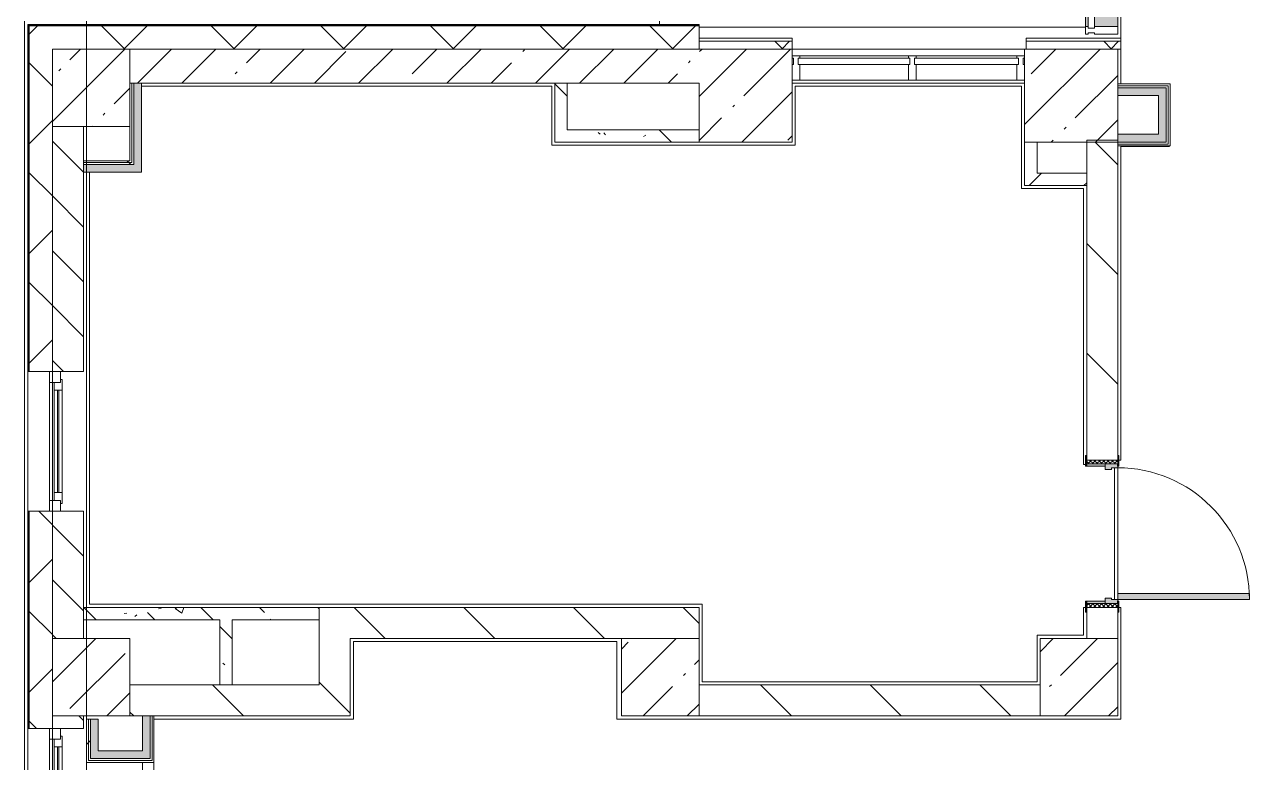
# Model space of a CAD drawing. Header units: millimetres. Extents: x -7229 to 196340, y -8553 to 29000.
# Drawn here: x -290 to 7610, y 10600 to 15358 of the extents above; entities that cross this region are included whole.
import ezdxf

# ---------------------------------------------------------------- set-up
doc = ezdxf.new("R2010")
doc.units = ezdxf.units.MM
for name, color, linetype, lineweight, true_color in [('A-DOOR-3', 7, 'Continuous', 5, 0xe2e2e2), ('A-DOOR-4', 7, 'Continuous', 5, 0xaaaaaa), ('A-DOOR-FRAM-2', 7, 'Continuous', 5, 0xe2e2e2), ('A-DOOR-FRAM-3', 7, 'Continuous', 5, 0xaaaaaa), ('A-FLOR-2', 7, 'Continuous', 5, 0xaaaaaa), ('A-GLAZ-CWMG-1', 7, 'Continuous', 5, 0x383e42), ('I-WALL-1', 7, 'Continuous', 5, 0xe7e7e7), ('I-WALL-3', 7, 'Continuous', 5, 0x787878)]:
    doc.layers.add(name, color=color, linetype=linetype, lineweight=lineweight, true_color=true_color)
for name, color, linetype, lineweight in [('A-GLAZ', 7, 'Continuous', 5), ('A-GLAZ-CURT', 7, 'Continuous', 5), ('A-GLAZ-CWMG', 7, 'Continuous', 5), ('A-WALL', 7, 'Continuous', 5), ('A-WALL-1', 7, 'Continuous', 9), ('I-WALL', 7, 'Continuous', 5), ('S-COLS', 7, 'Continuous', 5), ('Оси', 7, 'Continuous', 9)]:
    doc.layers.add(name, color=color, linetype=linetype, lineweight=lineweight)
pattern_1 = [(45, (0, 0), (-353.553, 353.553), []), (135, (0, 0), (-353.553, -353.553), [])]
pattern_2 = [(135, (0, 0), (-353.553, -353.553), [])]
pattern_3 = [(45, (0, 0), (-285.123, 285.123), []), (45, (285.12, 0), (-285.123, 285.123), [504.031, -100.806, 16.764, -84.042])]
pattern_4 = [(135, (0, 0), (-377.17, -377.17), [533.4, -88.9, 17.78, -88.9]), (135, (0, 376.94), (-377.17, -377.17), []), (50, (0, 0), (637.645, -55.787), [66.675, -733.425]), (355, (0, 0), (-123.35, 668.7), [53.34, -586.74]), (100.451, (53.14, -4.65), (514.3, 612.908), [56.665, -623.315]), (46.184, (0, 177.8), (948.776, -147.15), [100.01, -1100.137]), (96.636, (79.1, 165.5), (830.91, 865.997), [85, -934.973]), (351.184, (0, 177.8), (830.92, 865.99), [80.01, -880.11]), (21, (88.9, 133.35), (530.65, -357.928), [66.675, -733.425]), (326, (88.9, 133.35), (216.308, 644.658), [53.34, -586.74]), (71.451, (133.1, 103.5), (746.96, 286.724), [56.665, -623.315]), (37.5, (0, 0), (10.8105, 295.9426), [16.764, -562.864, 16.764, -578.866, -588.962]), (37.5, (0, 0), (10.8105, 295.9426), [-1175.258, 16.764, -572.198]), (7.5, (0, 0), (233.869, 350.632), [16.764, -322.834, 16.764, -549.529, -224.472]), (7.5, (0, 0), (233.869, 350.632), [-905.891, 16.764, -207.708]), (327.5, (-198.25, 0), (474.568, -20.0513), [16.764, -205.486, 16.764, -676.656, -920.115]), (327.5, (-198.25, 0), (474.568, -20.0513), [-915.67, 16.764, -903.351]), (317.5, (-287.15, 0), (518.452, 88.993), [16.764, -272.161, 16.764, -443.738, -653.415]), (317.5, (-287.15, 0), (518.452, 88.993), [-749.427, 16.764, -636.65])]
pattern_5 = [(45, (0, 0), (-530.33, 530.33), []), (135, (0, 0), (-530.33, -530.33), [])]

# ---------------------------------------------------------------- blocks, each defined once
blk = doc.blocks.new('Прямоугольный импост - Импост структурный с накладкой - 190мм-31929454-1_2_3_птичка зашивка')
at = {"layer": 'A-GLAZ-CWMG'}
for p, q in [((-50, 0), (-50, 17)), ((-50, 17), (0, 17)), ((-40, 0), (-50, 0)), ((-40, -40), (-40, 0)), ((0, 0), (-10, 0)), ((-10, 0), (-10, -40)), ((0, 17), (0, 0)), ((-50, -190), (-50, -40)), ((-50, -40), (-40, -40)), ((-10, -40), (0, -40)), ((0, -40), (0, -190)), ((0, -190), (-50, -190))]:
    blk.add_line(p, q, dxfattribs=at)
blk = doc.blocks.new('Системная панель - Стекло - 40мм-32473990-1_2_3_птичка зашивка')
at = {"layer": 'A-GLAZ-CURT'}
for p, q in [((325, 40), (-325, 40)), ((-325, 40), (-325, 0)), ((-325, 0), (325, 0)), ((325, 0), (325, 40))]:
    blk.add_line(p, q, dxfattribs=at)
blk = doc.blocks.new('Прямоугольный импост - Импост структурный с накладкой - 190мм-32473988-1_2_3_птичка зашивка')
at = {"layer": 'A-GLAZ-CWMG-1'}
for points in [[(6570, 15345), (6570, 15975), (6553, 15975), (6553, 15345)], [(6760, 15345), (6760, 15975), (6610, 15975), (6610, 15345)]]:
    blk.add_hatch(color=256, dxfattribs=at).paths.add_polyline_path(points)
at = {"layer": 'A-GLAZ-CWMG'}
for p, q in [((6553, 15345), (6553, 15975)), ((6760, 15345), (6760, 15975))]:
    blk.add_line(p, q, dxfattribs=at)
blk = doc.blocks.new('BSC_Колонна _Прямоугольная - 500х500-V48-1_2_3_птичка зашивка')
at = {"layer": 'S-COLS'}
h = blk.add_hatch(dxfattribs=at)
h.set_pattern_fill('FP_61', color=256, style=0, pattern_type=2)
h.set_pattern_definition([(45, (-140, -14950), (-285.123, 285.123), []), (45, (145.12, -14950), (-285.123, 285.123), [504.031, -100.806, 16.764, -84.042])])
h.paths.add_polyline_path([(-10, -250), (250, -250), (250, 250), (-250, 250), (-250, -250), (-30, -250)])
for p, q in [((250, 250), (-250, 250)), ((-250, 250), (-250, -250)), ((250, -250), (250, 250)), ((-250, -250), (250, -250))]:
    blk.add_line(p, q, dxfattribs=at)
blk = doc.blocks.new('120_Окно_СКБ_2Ст - 120_Окно_СКБ_2Ст 2300х2500 _мал створка справа_-22272277-1_2_3_птичка зашивка')
at = {"layer": 'A-GLAZ'}
for p, q in [((-1150, -127), (-1150, -57)), ((-1150, -57), (-1080, -57)), ((1150, -57), (-1150, -57)), ((-1080, -57), (-1080, -127)), ((250, -127), (250, -57)), ((250, -57), (320, -57)), ((320, -57), (320, -127)), ((1080, -127), (1080, -57)), ((1080, -57), (1150, -57)), ((1150, -57), (1150, -127)), ((-1080, -127), (-1150, -127)), ((-1150, -127), (-1100, -127)), ((-1080, -127), (-1100, -127)), ((-1100, -127), (-1100, -137)), ((-1100, -137), (270, -137)), ((270, -137), (-1100, -137)), ((250, -87), (-1080, -87)), ((-1080, -87), (-1080, -127)), ((-1030, -137), (-1030, -87)), ((-1030, -107), (200, -107)), ((200, -117), (-1030, -117)), ((200, -137), (200, -87)), ((250, -127), (250, -87)), ((320, -127), (250, -127)), ((270, -127), (250, -127)), ((270, -127), (300, -127)), ((270, -137), (270, -127)), ((320, -127), (300, -127)), ((300, -127), (300, -137)), ((300, -137), (1100, -137)), ((1100, -137), (300, -137)), ((1080, -87), (320, -87)), ((320, -87), (320, -127)), ((370, -137), (370, -87)), ((370, -107), (1030, -107)), ((1030, -117), (370, -117)), ((1030, -137), (1030, -87)), ((1080, -127), (1080, -87)), ((1150, -127), (1080, -127)), ((1100, -127), (1080, -127)), ((1100, -127), (1150, -127)), ((1100, -137), (1100, -127))]:
    blk.add_line(p, q, dxfattribs=at)
blk = doc.blocks.new('120_Окно_СКБ_1Ст - 120_Окно_СКБ_1Ст 900х2500_h_-20664874-1_2_3_птичка зашивка')
at = {"layer": 'A-GLAZ'}
for p, q in [((-450, -127), (-450, -57)), ((-450, -57), (-380, -57)), ((450, -57), (-450, -57)), ((-380, -57), (-380, -127)), ((380, -127), (380, -57)), ((380, -57), (450, -57)), ((450, -57), (450, -127)), ((-380, -127), (-450, -127)), ((-450, -127), (-400, -127)), ((-380, -127), (-400, -127)), ((-400, -127), (-400, -137)), ((-400, -137), (400, -137)), ((400, -137), (-400, -137)), ((380, -87), (-380, -87)), ((-380, -87), (-380, -127)), ((-330, -137), (-330, -87)), ((-330, -107), (330, -107)), ((330, -117), (-330, -117)), ((330, -137), (330, -87)), ((380, -127), (380, -87)), ((450, -127), (380, -127)), ((400, -127), (380, -127)), ((400, -127), (450, -127)), ((400, -137), (400, -127))]:
    blk.add_line(p, q, dxfattribs=at)
blk = doc.blocks.new('110_Дверь_СКБ_1Ст_Внутренняя1 - Д-8 950x2100h_охрана-V96-1_2_3_птичка зашивка')
at = {"layer": 'A-DOOR-3'}
h = blk.add_hatch(color=256, dxfattribs=at)
h.paths.add_polyline_path([(462.5, 80), (462.5, 100), (437.5, 100), (437.5, 60), (427.5, 60), (427.5, 20), (462.5, 20)])
h.paths.add_polyline_path([(-402.5, 60), (-412.5, 60), (-412.5, 100), (-437.5, 100), (-433.5, 20), (-402.5, 20), (-402.5, 44)])
at = {"layer": 'A-DOOR-4'}
h = blk.add_hatch(dxfattribs=at)
h.set_pattern_fill('FP_41', color=256, style=0, pattern_type=2)
h.set_pattern_definition([(135, (1826.41, 164.685), (-14.14214, -14.14214), []), (225, (1826.41, 164.685), (14.14214, -14.14214), [])])
h.paths.add_polyline_path([(487.5, 100), (462.5, 100), (462.5, -100), (487.5, -100), (487.5, 87.1)])
at = {"layer": 'A-DOOR-FRAM-2'}
for points in [[(437.5, 950), (397.5, 950), (397.5, 100), (437.5, 100), (437.5, 120)], [(-422.5, 100), (-422.5, 108), (-492.5, 108), (-492.5, 100), (-433.5, 100)], [(517.5, 100), (517.5, 108), (447.5, 108), (447.5, 100), (487.5, 100)], [(-422.5, 20), (-437.5, 20), (-433.5, -100), (-422.5, -100)], [(462.5, -100), (462.5, 20), (447.5, 20), (447.5, -100)], [(-422.5, -108), (-422.5, -100), (-492.5, -100), (-492.5, -108), (-433.5, -108)], [(517.5, -100), (447.5, -100), (447.5, -108), (517.5, -108)]]:
    blk.add_hatch(color=256, dxfattribs=at).paths.add_polyline_path(points)
at = {"layer": 'A-DOOR-FRAM-3'}
h = blk.add_hatch(dxfattribs=at)
h.set_pattern_fill('FP_42', color=256, style=0, pattern_type=2)
h.set_pattern_definition([(45, (-296.384, 164.685), (-14.1421, 14.1421), []), (135, (-296.384, 164.685), (-14.1421, -14.1421), [])])
h.paths.add_polyline_path([(-437.5, 100), (-462.5, 100), (-462.5, -100), (-437.5, -100), (-437.5, 80)])
at = {"layer": 'A-DOOR-4'}
for p, q in [((437.5, 950), (397.5, 950)), ((397.5, 950), (397.5, 100)), ((437.5, 100), (437.5, 950)), ((397.5, 100), (437.5, 100))]:
    blk.add_line(p, q, dxfattribs=at)
blk.add_arc((437.5, 100), 850, 90, 180, dxfattribs=at)
at = {"layer": 'A-DOOR-FRAM-3'}
for p, q in [((-422.5, 108), (-492.5, 108)), ((-492.5, 108), (-492.5, 100)), ((-492.5, 100), (-422.5, 100)), ((-437.5, 100), (-462.5, 100)), ((-462.5, 100), (-462.5, -100)), ((-412.5, 100), (-437.5, 100)), ((-437.5, 100), (-437.5, 20)), ((-437.5, -100), (-437.5, 100)), ((-422.5, 100), (-437.5, 100)), ((-437.5, 100), (-437.5, 99)), ((-437.5, 99), (-422.5, 99)), ((-422.5, 100), (-422.5, 108)), ((-422.5, 99), (-422.5, 100)), ((-412.5, 60), (-412.5, 100)), ((437.5, 100), (437.5, 60)), ((462.5, 100), (437.5, 100)), ((517.5, 108), (447.5, 108)), ((447.5, 108), (447.5, 100)), ((462.5, 100), (447.5, 100)), ((447.5, 100), (447.5, 99)), ((447.5, 100), (517.5, 100)), ((447.5, 99), (462.5, 99)), ((462.5, 20), (462.5, 100)), ((487.5, 100), (462.5, 100)), ((462.5, 100), (462.5, -100)), ((462.5, 99), (462.5, 100)), ((487.5, -100), (487.5, 100)), ((517.5, 100), (517.5, 108)), ((-437.5, 20), (-402.5, 20)), ((-422.5, 20), (-437.5, 20)), ((-437.5, 20), (-437.5, -100)), ((-422.5, -100), (-422.5, 20)), ((-402.5, 60), (-412.5, 60)), ((-402.5, 20), (-402.5, 60)), ((437.5, 60), (427.5, 60)), ((427.5, 60), (427.5, 20)), ((427.5, 20), (462.5, 20)), ((462.5, 20), (447.5, 20)), ((447.5, 20), (447.5, -100)), ((462.5, -100), (462.5, 20)), ((-422.5, -100), (-492.5, -100)), ((-492.5, -100), (-492.5, -108)), ((-492.5, -108), (-422.5, -108)), ((-462.5, -100), (-437.5, -100)), ((-437.5, -100), (-422.5, -100)), ((-422.5, -108), (-422.5, -100)), ((447.5, -100), (462.5, -100)), ((517.5, -100), (447.5, -100)), ((447.5, -100), (447.5, -108)), ((447.5, -108), (517.5, -108)), ((462.5, -100), (487.5, -100)), ((517.5, -108), (517.5, -100))]:
    blk.add_line(p, q, dxfattribs=at)
blk = doc.blocks.new('BSC_Колонна _Прямоугольная - 500х500-22206884-1_2_3_птичка зашивка')
at = {"layer": 'S-COLS'}
h = blk.add_hatch(dxfattribs=at)
h.set_pattern_fill('FP_116', color=256, style=0, pattern_type=2)
h.set_pattern_definition([(45, (-6510, -11150), (-285.123, 285.123), []), (45, (-6224.88, -11150), (-285.123, 285.123), [504.031, -100.806, 16.764, -84.042])])
h.paths.add_polyline_path([(-54.2, -250), (250, -250), (250, 250), (-250, 248.7), (-250, -250), (-69, -250)])
for p, q in [((250, 250), (-250, 250)), ((-250, 250), (-250, -250)), ((250, -250), (250, 250)), ((-250, -250), (250, -250))]:
    blk.add_line(p, q, dxfattribs=at)
blk = doc.blocks.new('BSC_Колонна _Прямоугольная - 500х500-V120-1_2_3_птичка зашивка')
at = {"layer": 'S-COLS'}
h = blk.add_hatch(dxfattribs=at)
h.set_pattern_fill('FP_117', color=256, style=0, pattern_type=2)
h.set_pattern_definition([(45, (-3810, -11150), (-285.123, 285.123), []), (45, (-3524.88, -11150), (-285.123, 285.123), [504.031, -100.806, 16.764, -84.042])])
h.paths.add_polyline_path([(100, -250), (250, -250), (250, 250), (-250, 250), (-250, -250), (-77.7, -250)])
for p, q in [((250, 250), (-250, 250)), ((-250, 250), (-250, -250)), ((250, -250), (250, 250)), ((-250, -250), (250, -250))]:
    blk.add_line(p, q, dxfattribs=at)
blk = doc.blocks.new('BSC_Колонна _Прямоугольная - 500х500-V131-1_2_3_птичка зашивка')
at = {"layer": 'S-COLS'}
h = blk.add_hatch(dxfattribs=at)
h.set_pattern_fill('FP_129', color=256, style=0, pattern_type=2)
h.set_pattern_definition([(45, (-140, -11150), (-285.123, 285.123), []), (45, (145.12, -11150), (-285.123, 285.123), [504.031, -100.806, 16.764, -84.042])])
h.paths.add_polyline_path([(-227.1, -250), (250, -250), (250, 250), (-250, 247.7), (-250, -250)])
for p, q in [((250, 250), (-250, 250)), ((-250, 250), (-250, -250)), ((250, -250), (250, 250)), ((-250, -250), (250, -250))]:
    blk.add_line(p, q, dxfattribs=at)
blk = doc.blocks.new('Системная панель - Стекло - 40мм-23997278-1_2_3_птичка зашивка')
at = {"layer": 'A-GLAZ-CURT'}
for p, q in [((360, 0), (-360, 0)), ((-360, 0), (-360, -40)), ((-360, -40), (360, -40)), ((360, -40), (360, 0))]:
    blk.add_line(p, q, dxfattribs=at)
blk = doc.blocks.new('Прямоугольный импост - Импост структурный с накладкой - 160мм-23997279-1_2_3_птичка зашивка')
at = {"layer": 'A-GLAZ-CWMG'}
for p, q in [((-50, 40), (-50, 140)), ((-50, 140), (0, 140)), ((0, 140), (0, 40)), ((-40, 40), (-50, 40)), ((-50, -17), (-50, 0)), ((-50, 0), (-40, 0)), ((-40, 0), (-40, 40)), ((-10, 40), (-10, 0)), ((0, 40), (-10, 40)), ((-10, 0), (0, 0)), ((0, 0), (0, -17)), ((0, -17), (-50, -17))]:
    blk.add_line(p, q, dxfattribs=at)
blk = doc.blocks.new('Прямоугольный импост - Импост структурный с накладкой - 160мм-23997280-1_2_3_птичка зашивка')
at = {"layer": 'A-GLAZ-CWMG'}
for p, q in [((0, 140), (-50, 140)), ((-50, 140), (-50, 40)), ((0, 40), (0, 140)), ((-50, 40), (-40, 40)), ((-40, 0), (-50, 0)), ((-50, 0), (-50, -17)), ((-40, 40), (-40, 0)), ((-10, 0), (-10, 40)), ((-10, 40), (0, 40)), ((0, 0), (-10, 0)), ((0, -17), (0, 0)), ((-50, -17), (0, -17))]:
    blk.add_line(p, q, dxfattribs=at)
blk = doc.blocks.new('Прямоугольный импост - Импост структурный с накладкой - 160мм-23752558-1_2_3_птичка зашивка')
at = {"layer": 'A-GLAZ-CWMG'}
for p, q in [((5410, 15157), (4710, 15157)), ((5410, 15000), (4710, 15000))]:
    blk.add_line(p, q, dxfattribs=at)
blk = doc.blocks.new('Системная панель - Стекло - 40мм-23997281-1_2_3_птичка зашивка')
at = {"layer": 'A-GLAZ-CURT'}
for p, q in [((335, 0), (-335, 0)), ((-335, 0), (-335, -40)), ((335, -40), (335, 0)), ((-335, -40), (335, -40))]:
    blk.add_line(p, q, dxfattribs=at)
blk = doc.blocks.new('Прямоугольный импост - Импост структурный с накладкой - 160мм-23772036-1_2_3_птичка зашивка')
at = {"layer": 'A-GLAZ-CWMG'}
for p, q in [((6110, 15157), (5460, 15157)), ((6110, 15000), (5460, 15000))]:
    blk.add_line(p, q, dxfattribs=at)
blk = doc.blocks.new('Прямоугольный импост - Импост структурный с накладкой - 160мм-23997282-1_2_3_птичка зашивка')
at = {"layer": 'A-GLAZ-CWMG'}
for p, q in [((-25, 40), (-25, 140)), ((-25, 140), (25, 140)), ((25, 140), (25, 40)), ((-15, 40), (-25, 40)), ((-25, -17), (-25, 0)), ((-25, 0), (-15, 0)), ((-15, 0), (-15, 40)), ((15, 40), (15, 0)), ((25, 40), (15, 40)), ((15, 0), (25, 0)), ((25, 0), (25, -17)), ((25, -17), (-25, -17))]:
    blk.add_line(p, q, dxfattribs=at)
blk = doc.blocks.new('Зашивка приборов отопления14 - Зашивка приборов отопления-33280456-1_2_3_птичка зашивка')
at = {"layer": 'A-WALL'}
for p, q in [((37471.9, 23439), (35371.9, 23439)), ((35371.9, 23079), (37471.9, 23079)), ((37471.9, 23079), (35371.9, 23079)), ((35371.9, 23004), (37471.9, 23004))]:
    blk.add_line(p, q, dxfattribs=at)

msp = doc.modelspace()

# ---------------------------------------------------------------- hatches: boundary and pattern name
at = {"layer": 'A-WALL'}
h = msp.add_hatch(dxfattribs=at)
h.set_pattern_fill('FP_21', color=256, style=0, pattern_type=2)
h.set_pattern_definition(pattern_1)
h.paths.add_polyline_path([(-110, -100), (-110, 3670), (-260, 3670), (-260, -100)])
h.paths.add_polyline_path([(-260, 5220), (-110, 5220), (-110, 5620), (-260, 5620), (-260, 5520)])
h.paths.add_polyline_path([(-110, 7320), (-110, 8520), (-260, 8520), (-260, 7320)])
h.paths.add_polyline_path([(-199.4, 10820), (-110, 10820), (-110, 12220), (-260, 12220), (-260, 10820)])
h.paths.add_polyline_path([(-154.3, 13120), (-110, 13120), (-110.6, 15350), (-260, 15350), (-260, 13120)])
h = msp.add_hatch(dxfattribs=at)
h.set_pattern_fill('FP_21', color=256, style=0, pattern_type=2)
h.set_pattern_definition(pattern_1)
h.paths.add_polyline_path([(3910, 15200), (4060, 15200), (4060, 15350), (-110, 15350), (-110, 15200), (3817.6, 15200)])
h = msp.add_hatch(dxfattribs=at)
h.set_pattern_fill('FP_32', color=256, style=0, pattern_type=2)
h.set_pattern_definition([(135, (0, 0), (-176.7767, -176.7767), [])])
h.paths.add_polyline_path([(90, 7900), (90, 8520), (-110, 8520), (-110, 7900)])
h.paths.add_polyline_path([(-110, 10820), (90, 10820), (90, 10900), (-110, 10900)])
h.paths.add_polyline_path([(55.7, 11400), (90, 11400), (90, 12220), (-110, 12220), (-110, 11400)])
h.paths.add_polyline_path([(2.1, 13120), (90, 13120), (90, 14700), (-110, 14700), (-110, 13120), (-0.7, 13120)])
at = {"layer": 'I-WALL'}
h = msp.add_hatch(dxfattribs=at)
h.set_pattern_fill('FP_21', color=256, style=0, pattern_type=2)
h.set_pattern_definition(pattern_1)
h.paths.add_polyline_path([(4222.2, 15200), (4660, 15200), (4660, 15250), (4060, 15250), (4060, 15200), (4070.4, 15200)])
h = msp.add_hatch(dxfattribs=at)
h.set_pattern_fill('FP_21', color=256, style=0, pattern_type=2)
h.set_pattern_definition(pattern_1)
h.paths.add_polyline_path([(6658.3, 15200), (6780, 15200), (6780, 15250), (6170, 15250), (6170, 15200), (6553, 15200)])
h = msp.add_hatch(dxfattribs=at)
h.set_pattern_fill('FP_1', color=256, style=0, pattern_type=2)
h.set_pattern_definition(pattern_3)
h.paths.add_polyline_path([(4060, 14980), (4060, 15200), (390, 15200), (390, 14980), (4059.3, 14980)])
h = msp.add_hatch(dxfattribs=at)
h.set_pattern_fill('FP_31', color=256, style=0, pattern_type=2)
h.set_pattern_definition(pattern_2)
h.paths.add_polyline_path([(6760, 11400), (6760, 11600), (6560, 11600), (6560, 11400)])
h.paths.add_polyline_path([(6760, 12550), (6760, 14612.5), (6748.2, 14600), (6560, 14600), (6560, 12550)])
h = msp.add_hatch(dxfattribs=at)
h.set_pattern_fill('FP_137', color=256, style=0, pattern_type=2)
h.set_pattern_definition(pattern_5)
h.paths.add_polyline_path([(130, 14467.5), (390, 14467.5), (390, 14480), (90, 14480), (90, 14467.5), (110, 14467.5)])
h = msp.add_hatch(dxfattribs=at)
h.set_pattern_fill('FP_137', color=256, style=0, pattern_type=2)
h.set_pattern_definition(pattern_5)
h.paths.add_polyline_path([(402.5, 14455), (402.5, 14467.5), (90, 14467.5), (90, 14455), (402.2, 14455)])
h = msp.add_hatch(dxfattribs=at)
h.set_pattern_fill('FP_43', color=256, style=0, pattern_type=2)
h.set_pattern_definition([(45, (0, 0), (-176.7767, 176.7767), [])])
h.paths.add_polyline_path([(6540, 14320), (6560, 14320), (6560, 14400), (6160, 14400), (6160, 14320), (6523.5, 14320)])
h = msp.add_hatch(dxfattribs=at)
h.set_pattern_fill('FP_31', color=256, style=0, pattern_type=2)
h.set_pattern_definition(pattern_2)
h.paths.add_polyline_path([(1810, 10900), (1810, 11600), (1610, 11600), (1610, 10900), (1664.3, 10900)])
h = msp.add_hatch(dxfattribs=at)
h.set_pattern_fill('FP_31', color=256, style=0, pattern_type=2)
h.set_pattern_definition(pattern_2)
h.paths.add_polyline_path([(1810, 11400), (4060, 11400), (4060, 11600), (1810, 11600)])
h = msp.add_hatch(dxfattribs=at)
h.set_pattern_fill('FP_31', color=256, style=0, pattern_type=2)
h.set_pattern_definition(pattern_2)
h.paths.add_polyline_path([(798.4, 10900), (1610, 10900), (1610, 11100), (390, 11100), (390, 10900), (545, 10900)])
h = msp.add_hatch(dxfattribs=at)
h.set_pattern_fill('FP_31', color=256, style=0, pattern_type=2)
h.set_pattern_definition(pattern_2)
h.paths.add_polyline_path([(4080, 10900), (6260, 10900), (6260, 11100), (4060, 11100), (4060, 10900)])
h = msp.add_hatch(dxfattribs=at)
h.set_pattern_fill('FP_137', color=256, style=0, pattern_type=2)
h.set_pattern_definition(pattern_5)
h.paths.add_polyline_path([(122.5, 10612.5), (122.5, 10880), (110, 10880), (110, 10612.5), (119.4, 10612.5)])
h = msp.add_hatch(dxfattribs=at)
h.set_pattern_fill('FP_137', color=256, style=0, pattern_type=2)
h.set_pattern_definition(pattern_5)
h.paths.add_polyline_path([(122.5, 10625), (135, 10625), (135, 10880), (122.5, 10880), (122.5, 10675)])
at = {"layer": 'I-WALL-1'}
for points in [[(459.4, 14405), (465, 14410.3), (460, 14980), (415, 14980), (415, 14405)], [(7072.5, 14900), (7072.5, 14950), (6760, 14950), (6760, 14900), (7022.5, 14900)], [(7072.5, 14650), (7072.5, 14900), (7022.5, 14900), (7022.5, 14650)], [(7072.5, 14600), (7072.5, 14650), (6760, 14650), (6760, 14600), (6780, 14600)], [(382.1, 14405), (415, 14410), (415, 14455), (90, 14455), (90, 14405), (318.5, 14405)], [(135, 10675), (185, 10675), (185, 10880), (135, 10880), (135, 10810.9)], [(520, 10625), (520, 10900), (470, 10900), (470, 10625)], [(209.7, 10625), (470, 10625), (470, 10675), (135, 10675), (135, 10625)]]:
    msp.add_hatch(color=256, dxfattribs=at).paths.add_polyline_path(points)
at = {"layer": 'I-WALL-3'}
h = msp.add_hatch(dxfattribs=at)
h.set_pattern_fill('FP_30', color=256, style=0, pattern_type=2)
h.set_pattern_definition(pattern_4)
h.paths.add_polyline_path([(3130, 14600), (3210, 14600), (3210, 14980), (3130, 14980), (3130, 14918.6)])
h = msp.add_hatch(dxfattribs=at)
h.set_pattern_fill('FP_30', color=256, style=0, pattern_type=2)
h.set_pattern_definition(pattern_4)
h.paths.add_polyline_path([(3885.2, 14600), (4060, 14600), (4060, 14680), (3210, 14680), (3210, 14600), (3730, 14600)])
h = msp.add_hatch(dxfattribs=at)
h.set_pattern_fill('FP_30', color=256, style=0, pattern_type=2)
h.set_pattern_definition(pattern_4)
h.paths.add_polyline_path([(110, 11520), (1610, 11520), (1610, 11600), (90, 11600), (90, 11520)])
h = msp.add_hatch(dxfattribs=at)
h.set_pattern_fill('FP_30', color=256, style=0, pattern_type=2)
h.set_pattern_definition(pattern_4)
h.paths.add_polyline_path([(970, 11100), (1050, 11100), (1050, 11520), (970, 11520), (970, 11128.6)])
at = {"layer": 'S-COLS'}
h = msp.add_hatch(dxfattribs=at)
h.set_pattern_fill('FP_1', color=256, style=0, pattern_type=2)
h.set_pattern_definition(pattern_3)
h.paths.add_polyline_path([(4263.2, 14600), (4660, 14600), (4660, 15200), (4060, 15200), (4060, 14600), (4080, 14600)])
h = msp.add_hatch(dxfattribs=at)
h.set_pattern_fill('FP_1', color=256, style=0, pattern_type=2)
h.set_pattern_definition(pattern_3)
h.paths.add_polyline_path([(6751.5, 14600), (6760, 14612.5), (6760, 15200), (6160, 15200), (6160, 14600), (6560, 14600)])

# ---------------------------------------------------------------- linework, layer by layer
at = {"layer": 'A-FLOR-2'}
for p, q in [((6780, 16010), (6780, 15270)), ((4060, 15340), (6553, 15340)), ((6780, 15200), (6780, 14976)), ((3110, 14960), (465, 14960)), ((3110, 14580), (3110, 14960)), ((6140, 14960), (4680, 14960)), ((4680, 14960), (4680, 14580)), ((6140, 14300), (6140, 14960)), ((6780, 14976), (7095, 14976)), ((4680, 14580), (3110, 14580)), ((7095, 14571), (6780, 14571)), ((6780, 14571), (6780, 12550)), ((130, 14405), (130, 11620)), ((6540, 14300), (6140, 14300)), ((6540, 12521), (6540, 14300)), ((6552, 12521), (6540, 12521)), ((6740, 11650), (6740, 12500)), ((6760, 12500), (6760, 11690)), ((6780, 12550), (6768, 12550)), ((130, 11620), (4080, 11620)), ((4080, 11620), (4080, 11120)), ((6540, 11420), (6540, 11600)), ((6540, 11600), (6552, 11600)), ((6768, 11600), (6780, 11600)), ((6780, 11600), (6780, 10880)), ((3531, 11380), (1831, 11380)), ((1831, 11380), (1831, 10880)), ((3531, 10880), (3531, 11380)), ((6240, 11120), (6240, 11420)), ((6240, 11420), (6540, 11420)), ((4080, 11120), (6240, 11120)), ((110, 10900), (110, 10880)), ((1831, 10880), (545, 10880)), ((6780, 10880), (3531, 10880))]:
    msp.add_line(p, q, dxfattribs=at)
at = {"layer": 'A-WALL'}
for p, q in [((-290, 7205), (-290, 15380)), ((-268, 7320), (-268, 15358)), ((4060, 15358), (-268, 15358)), ((3805, 15357.7), (3805, 15380)), ((4060, 15270), (4060, 15358)), ((90, 13120), (90, 14700)), ((-268, 13120), (90, 13120)), ((-110, 13120), (-110, 12220)), ((90, 12220), (-268, 12220)), ((90, 11600), (90, 12220)), ((90, 11400), (90, 11520)), ((90, 10820), (90, 10900)), ((-268, 10820), (90, 10820)), ((-110, 10820), (-110, 8520))]:
    msp.add_line(p, q, dxfattribs=at)
at = {"layer": 'A-WALL-1'}
for p, q in [((-263, 15353), (-263, 13120)), ((4060, 15353), (-263, 15353)), ((-260, 15350), (-260, 13120)), ((4060, 15350), (-260, 15350)), ((4660, 15250), (4060, 15250)), ((6780, 15250), (6170, 15250)), ((390, 15200), (4060, 15200)), ((465, 14980), (390, 14980)), ((402.5, 14467.5), (402.5, 14980)), ((415, 14455), (415, 14980)), ((3210, 14980), (3130, 14980)), ((7085, 14962.5), (6760, 14962.5)), ((7072.5, 14950), (6760, 14950)), ((7072.5, 14600), (7072.5, 14950)), ((7085, 14587.5), (7085, 14962.5)), ((-110, 13120), (-110, 14700)), ((6760, 14600), (7072.5, 14600)), ((6760, 14587.5), (7085, 14587.5)), ((90, 14467.5), (402.5, 14467.5)), ((90, 14455), (415, 14455)), ((6560, 14320), (6560, 14400)), ((-263, 12220), (-263, 10820)), ((-260, 12220), (-260, 10820)), ((-110, 11400), (-110, 12220)), ((90, 11600), (90, 11520)), ((1610, 11600), (1610, 11520)), ((970, 11100), (1050, 11100)), ((-110, 10820), (-110, 10900)), ((122.5, 10880), (122.5, 10612.5)), ((135, 10880), (135, 10625)), ((520, 10625), (520, 10900)), ((532.5, 10612.5), (532.5, 10900)), ((122.5, 10612.5), (532.5, 10612.5)), ((135, 10625), (520, 10625))]:
    msp.add_line(p, q, dxfattribs=at)
at = {"layer": 'I-WALL'}
for p, q in [((4660, 15270), (4060, 15270)), ((4060, 15270), (4060, 15200)), ((4660, 15200), (4660, 15270)), ((6780, 15270), (6170, 15270)), ((6170, 15270), (6170, 15200)), ((6780, 15200), (6780, 15270)), ((4060, 15200), (6160, 15200)), ((6170, 15200), (6780, 15200)), ((465, 14980), (3130, 14980)), ((465, 14405), (465, 14980)), ((3130, 14980), (3130, 14600)), ((3210, 14980), (4060, 14980)), ((3210, 14680), (3210, 14980)), ((6160, 14980), (4660, 14980)), ((7097.5, 14975), (6760, 14975)), ((6760, 14975), (6760, 14900)), ((7097.5, 14575), (7097.5, 14975)), ((6760, 14900), (7022.5, 14900)), ((7022.5, 14900), (7022.5, 14650)), ((110, 14700), (110, 14480)), ((390, 14700), (390, 14480)), ((4060, 14680), (3210, 14680)), ((4060, 14600), (4060, 14680)), ((7022.5, 14650), (6760, 14650)), ((6760, 14650), (6760, 12580)), ((3130, 14600), (4060, 14600)), ((6240, 14600), (6160, 14600)), ((6160, 14600), (6160, 14320)), ((6240, 14400), (6240, 14600)), ((6560, 14612.5), (6560, 14400)), ((6760, 14612.5), (6560, 14612.5)), ((6760, 14575), (7097.5, 14575)), ((390, 14480), (90, 14480)), ((90, 14405), (465, 14405)), ((110, 14405), (110, 11600)), ((6560, 14400), (6240, 14400)), ((6160, 14320), (6560, 14320)), ((6560, 14320), (6560, 12580)), ((4060, 11600), (90, 11600)), ((4060, 11400), (4060, 11600)), ((6560, 11570), (6560, 11400)), ((6760, 11400), (6760, 11570)), ((90, 11520), (970, 11520)), ((110, 11520), (110, 11400)), ((970, 11520), (970, 11100)), ((1050, 11520), (1610, 11520)), ((1050, 11100), (1050, 11520)), ((1610, 11520), (1610, 11100)), ((1810, 10900), (1810, 11400)), ((1810, 11400), (3560, 11400)), ((970, 11100), (390, 11100)), ((1610, 11100), (1050, 11100)), ((6260, 11100), (4060, 11100)), ((110, 10900), (110, 8500)), ((185, 10880), (110, 10880)), ((185, 10675), (185, 10880)), ((390, 10900), (1810, 10900)), ((470, 10900), (470, 10675)), ((545, 10600), (545, 10900)), ((4060, 10900), (6260, 10900)), ((470, 10675), (185, 10675)), ((110, 10600), (545, 10600))]:
    msp.add_line(p, q, dxfattribs=at)
at = {"layer": 'S-COLS'}
for p, q in [((4660, 15200), (4060, 15200)), ((4660, 14600), (4660, 15200)), ((6760, 15200), (6160, 15200)), ((6160, 15200), (6160, 14600)), ((6760, 14600), (6760, 15200)), ((4060, 14980), (4060, 14600)), ((4060, 14600), (4660, 14600)), ((6160, 14600), (6760, 14600))]:
    msp.add_line(p, q, dxfattribs=at)
at = {"layer": 'Оси'}
msp.add_line((110, 5439), (110, 15380), dxfattribs=at)

# ---------------------------------------------------------------- block references
at = {"layer": 'A-DOOR-4', "rotation": 270}
msp.add_blockref('110_Дверь_СКБ_1Ст_Внутренняя1 - Д-8 950x2100h_охрана-V96-1_2_3_птичка зашивка', (6660, 12087.5), dxfattribs=at)
at = {"layer": 'A-GLAZ', "rotation": 89.99999999999991}
for name, p in [('120_Окно_СКБ_1Ст - 120_Окно_СКБ_1Ст 900х2500_h_-20664874-1_2_3_птичка зашивка', (-185, 12670)), ('120_Окно_СКБ_2Ст - 120_Окно_СКБ_2Ст 2300х2500 _мал створка справа_-22272277-1_2_3_птичка зашивка', (-185, 9670))]:
    msp.add_blockref(name, p, dxfattribs=at)
at = {"layer": 'A-GLAZ-CURT', "rotation": 269.9999999999999}
msp.add_blockref('Системная панель - Стекло - 40мм-32473990-1_2_3_птичка зашивка', (6570, 15660), dxfattribs=at)
at = {"layer": 'A-GLAZ-CURT'}
for name, p in [('Системная панель - Стекло - 40мм-23997278-1_2_3_птичка зашивка', (5060, 15140)), ('Системная панель - Стекло - 40мм-23997281-1_2_3_птичка зашивка', (5785, 15140))]:
    msp.add_blockref(name, p, dxfattribs=at)
at = {"layer": 'A-GLAZ-CWMG'}
for name in ['Прямоугольный импост - Импост структурный с накладкой - 190мм-32473988-1_2_3_птичка зашивка', 'Прямоугольный импост - Импост структурный с накладкой - 160мм-23752558-1_2_3_птичка зашивка', 'Прямоугольный импост - Импост структурный с накладкой - 160мм-23772036-1_2_3_птичка зашивка']:
    msp.add_blockref(name, (0, 0), dxfattribs=at)
at = {"layer": 'A-GLAZ-CWMG', "extrusion": (0, 0, -1)}
for name, p, rotation in [('Прямоугольный импост - Импост структурный с накладкой - 190мм-31929454-1_2_3_птичка зашивка', (-6570, 15295), 270.0000000000001), ('Прямоугольный импост - Импост структурный с накладкой - 160мм-23997282-1_2_3_птичка зашивка', (-5435, 15140), 180), ('Прямоугольный импост - Импост структурный с накладкой - 160мм-23997279-1_2_3_птичка зашивка', (-6160, 15140), 180)]:
    msp.add_blockref(name, p, dxfattribs=dict(at, rotation=rotation))
at = {"layer": 'A-GLAZ-CWMG', "rotation": 180}
msp.add_blockref('Прямоугольный импост - Импост структурный с накладкой - 160мм-23997280-1_2_3_птичка зашивка', (4660, 15140), dxfattribs=at)
at = {"layer": 'A-WALL', "rotation": 90.0000000000001}
msp.add_blockref('Зашивка приборов отопления14 - Зашивка приборов отопления-33280456-1_2_3_птичка зашивка', (23549, -26871.9), dxfattribs=at)
at = {"layer": 'S-COLS'}
for name, p in [('BSC_Колонна _Прямоугольная - 500х500-V48-1_2_3_птичка зашивка', (140, 14950)), ('BSC_Колонна _Прямоугольная - 500х500-V131-1_2_3_птичка зашивка', (140, 11150)), ('BSC_Колонна _Прямоугольная - 500х500-V120-1_2_3_птичка зашивка', (3810, 11150)), ('BSC_Колонна _Прямоугольная - 500х500-22206884-1_2_3_птичка зашивка', (6510, 11150))]:
    msp.add_blockref(name, p, dxfattribs=at)

doc.saveas('drawing.dxf')
